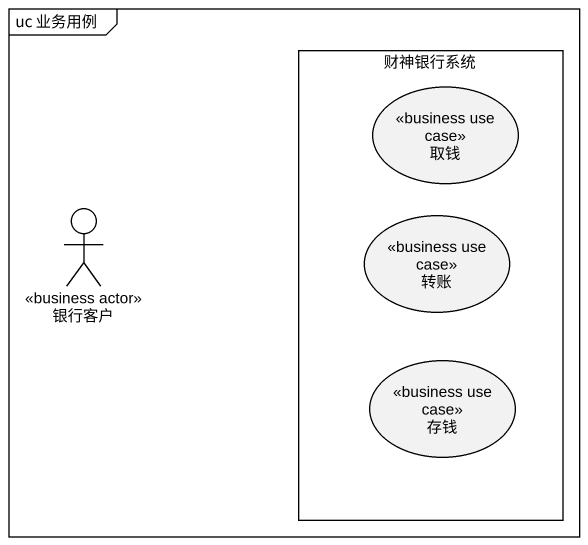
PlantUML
@startuml
mainframe uc 业务用例
rectangle 财神银行系统 {
  usecase 取钱 <<business use case>>
  usecase 转账 <<business use case>>
  usecase 存钱 <<business use case>>
}
actor 银行客户 <<business actor>>
@enduml
